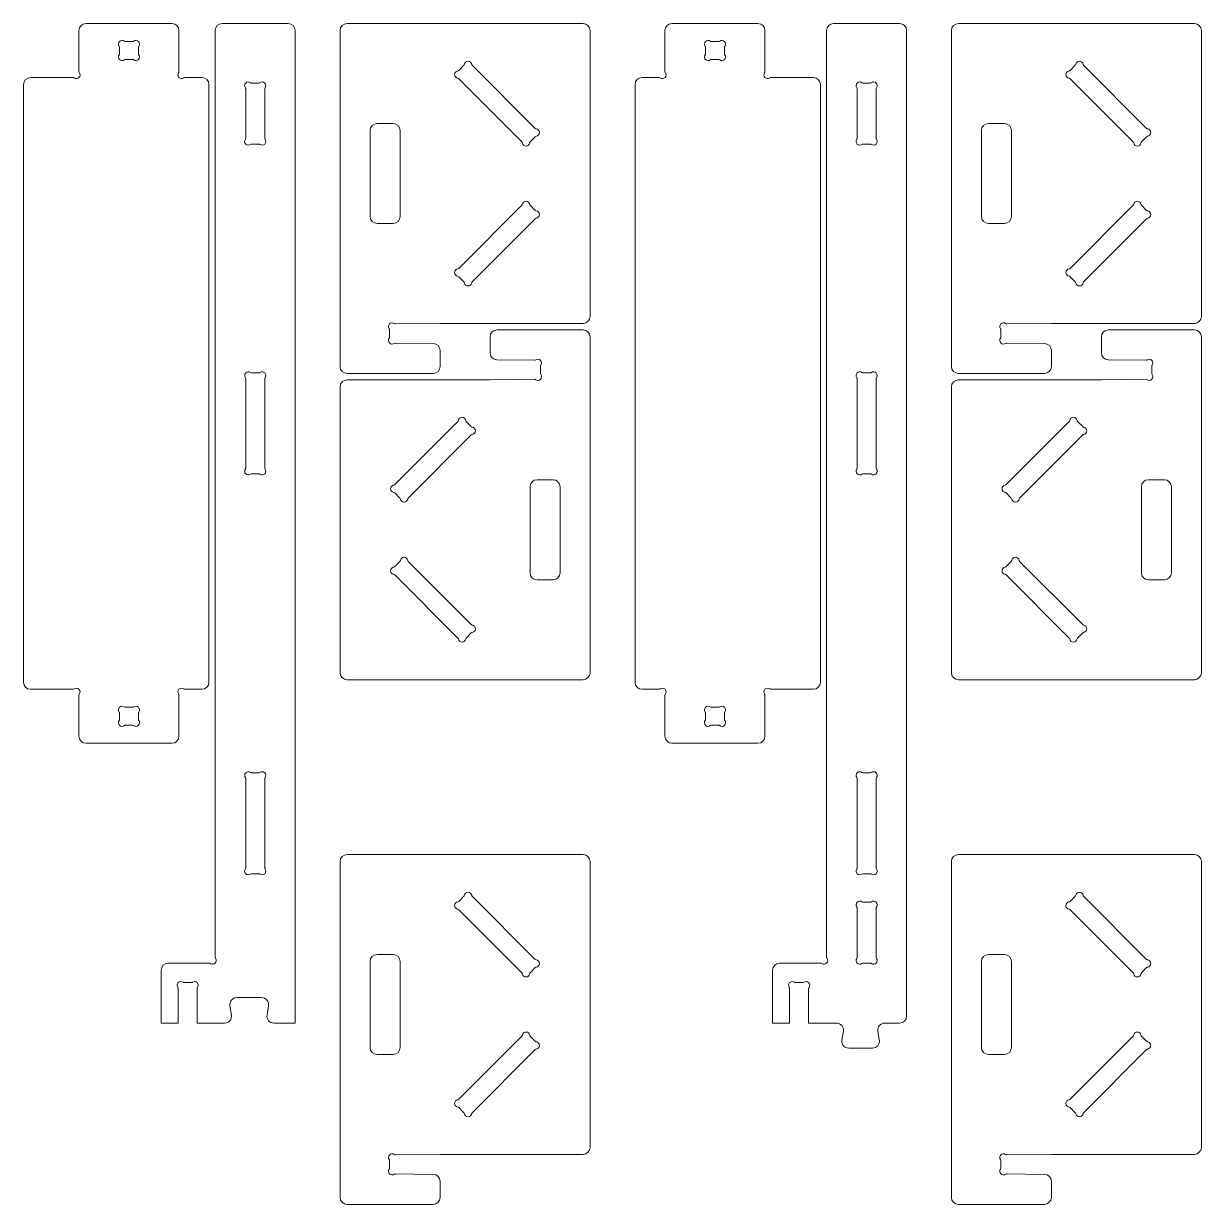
# Model space of a CAD drawing. Header units: millimetres. Extents: x 22 to 2423, y 21 to 1203.
# Drawn here: x 1245 to 2423, y 21 to 1203 of the extents above; entities that cross this region are included whole.
import ezdxf

# ---------------------------------------------------------------- set-up
doc = ezdxf.new("R2010")
doc.units = ezdxf.units.MM

msp = doc.modelspace()

# ---------------------------------------------------------------- linework, layer by layer
at = {"color": 7, "linetype": 'Continuous', "lineweight": 15}
for p, q in [((1300.3, 1195.6), (1300.3, 1154.4)), ((1393.3, 1202.6), (1307.3, 1202.6)), ((1400.3, 1154.4), (1400.3, 1195.6)), ((1436.6, 269), (1436.6, 1195.6)), ((1509.6, 1202.6), (1443.6, 1202.6)), ((1516.6, 202.6), (1516.6, 1195.6)), ((1561.5, 1195.6), (1561.5, 859.6)), ((1804.5, 1202.6), (1568.5, 1202.6)), ((1811.5, 909.6), (1811.5, 1195.6)), ((1886.5, 1154.4), (1886.5, 1195.6)), ((1893.5, 1202.6), (1979.5, 1202.6)), ((1986.5, 1195.6), (1986.5, 1154.4)), ((2048.2, 268.4), (2048.2, 1195.6)), ((2121.2, 1202.6), (2055.2, 1202.6)), ((2128.2, 209.6), (2128.2, 1195.6)), ((2173, 1195.6), (2173, 859.6)), ((2416, 1202.6), (2180, 1202.6)), ((2423, 909.6), (2423, 1195.6)), ((1353.9, 1184.6), (1346.6, 1184.6)), ((1932.9, 1184.6), (1940.2, 1184.6)), ((1340.8, 1178.7), (1340.8, 1172.4)), ((1359.8, 1172.4), (1359.8, 1178.7)), ((1927, 1172.4), (1927, 1178.7)), ((1946, 1178.7), (1946, 1172.4)), ((1346.6, 1166.6), (1353.9, 1166.6)), ((1685.3, 1160.9), (1680.2, 1155.7)), ((1756.7, 1097.7), (1693.6, 1160.9)), ((1940.2, 1166.6), (1932.9, 1166.6)), ((2296.9, 1160.9), (2291.8, 1155.7)), ((2368.3, 1097.7), (2305.2, 1160.9)), ((1294.4, 1148.6), (1251.9, 1148.6)), ((1423.3, 1148.6), (1406.1, 1148.6)), ((1680.2, 1147.4), (1743.3, 1084.3)), ((1863.5, 1148.6), (1880.6, 1148.6)), ((1992.4, 1148.6), (2034.9, 1148.6)), ((2291.8, 1147.4), (2354.9, 1084.3)), ((1244.9, 1141.6), (1244.9, 543.6)), ((1430.3, 543.6), (1430.3, 1141.6)), ((1467.1, 1087.9), (1467.1, 1137.2)), ((1473, 1143.1), (1480.3, 1143.1)), ((1486.1, 1137.2), (1486.1, 1087.9)), ((1856.5, 1141.6), (1856.5, 543.6)), ((2041.9, 543.6), (2041.9, 1141.6)), ((2078.7, 1087.9), (2078.7, 1137.2)), ((2084.6, 1143.1), (2091.8, 1143.1)), ((2097.7, 1137.2), (2097.7, 1087.9)), ((1614.5, 1102.6), (1598.5, 1102.6)), ((2226, 1102.6), (2210, 1102.6)), ((1591.5, 1095.6), (1591.5, 1009.6)), ((1621.5, 1009.6), (1621.5, 1095.6)), ((1751.6, 1084.3), (1756.7, 1089.4)), ((2203, 1095.6), (2203, 1009.6)), ((2233, 1009.6), (2233, 1095.6)), ((2363.2, 1084.3), (2368.3, 1089.4)), ((1480.3, 1082.1), (1473, 1082.1)), ((2091.8, 1082.1), (2084.6, 1082.1)), ((1743.3, 1020.9), (1680.2, 957.7)), ((1756.7, 1015.7), (1751.6, 1020.9)), ((2354.9, 1020.9), (2291.8, 957.7)), ((2368.3, 1015.7), (2363.2, 1020.9)), ((1693.6, 944.3), (1756.7, 1007.4)), ((2305.2, 944.3), (2368.3, 1007.4)), ((1598.5, 1002.6), (1614.5, 1002.6)), ((2210, 1002.6), (2226, 1002.6)), ((1680.2, 949.4), (1685.3, 944.3)), ((2291.8, 949.4), (2296.9, 944.3)), ((1661.5, 902.6), (1616.8, 902.1)), ((1661.5, 902.6), (1804.5, 902.6)), ((2273, 902.6), (2228.3, 902.1)), ((2273, 902.6), (2416, 902.6)), ((1611, 896.2), (1611, 888.9)), ((1711.5, 889.2), (1711.5, 873.2)), ((1804.5, 896.2), (1718.5, 896.2)), ((1811.5, 553.2), (1811.5, 889.2)), ((2222.5, 896.2), (2222.5, 888.9)), ((2323, 889.2), (2323, 873.2)), ((2416, 896.2), (2330, 896.2)), ((2423, 553.2), (2423, 889.2)), ((1616.8, 883), (1654.5, 882.6)), ((1661.5, 859.6), (1661.5, 875.6)), ((2228.3, 883), (2266.1, 882.6)), ((2273, 859.6), (2273, 875.6)), ((1756.2, 865.8), (1718.4, 866.2)), ((2367.8, 865.8), (2330, 866.2)), ((1473, 853.1), (1480.3, 853.1)), ((1568.5, 852.6), (1654.5, 852.6)), ((1762, 852.6), (1762, 859.9)), ((2084.6, 853.1), (2091.8, 853.1)), ((2180, 852.6), (2266, 852.6)), ((2373.5, 852.6), (2373.5, 859.9)), ((1467.1, 757.9), (1467.1, 847.2)), ((1486.1, 847.2), (1486.1, 757.9)), ((1561.5, 839.2), (1561.5, 553.2)), ((1711.5, 846.2), (1568.5, 846.2)), ((1711.5, 846.2), (1756.2, 846.7)), ((2078.7, 757.9), (2078.7, 847.2)), ((2097.7, 847.2), (2097.7, 757.9)), ((2173, 839.2), (2173, 553.2)), ((2323, 846.2), (2180, 846.2)), ((2323, 846.2), (2367.8, 846.7)), ((1679.3, 804.5), (1616.2, 741.4)), ((1692.7, 799.4), (1687.6, 804.5)), ((2290.9, 804.5), (2227.8, 741.4)), ((2304.3, 799.4), (2299.2, 804.5)), ((1629.6, 727.9), (1692.7, 791.1)), ((2241.2, 727.9), (2304.3, 791.1)), ((1480.3, 752.1), (1473, 752.1)), ((1774.5, 746.2), (1758.5, 746.2)), ((2091.8, 752.1), (2084.6, 752.1)), ((2386, 746.2), (2370, 746.2)), ((1616.2, 733.1), (1621.3, 727.9)), ((1751.5, 739.2), (1751.5, 653.2)), ((1781.5, 653.2), (1781.5, 739.2)), ((2227.8, 733.1), (2232.9, 727.9)), ((2363, 739.2), (2363, 653.2)), ((2393, 653.2), (2393, 739.2)), ((1621.3, 664.5), (1616.2, 659.4)), ((1692.7, 601.4), (1629.6, 664.5)), ((2232.9, 664.5), (2227.8, 659.4)), ((2304.3, 601.4), (2241.2, 664.5)), ((1616.2, 651.1), (1679.3, 587.9)), ((2227.8, 651.1), (2290.9, 587.9)), ((1758.5, 646.2), (1774.5, 646.2)), ((2370, 646.2), (2386, 646.2)), ((1687.6, 587.9), (1692.7, 593.1)), ((2299.2, 587.9), (2304.3, 593.1)), ((1568.5, 546.2), (1804.5, 546.2)), ((2180, 546.2), (2416, 546.2)), ((1294.4, 536.6), (1251.9, 536.6)), ((1423.3, 536.6), (1406.1, 536.6)), ((1863.5, 536.6), (1880.6, 536.6)), ((1992.4, 536.6), (2034.9, 536.6)), ((1300.3, 489.6), (1300.3, 530.7)), ((1400.3, 530.7), (1400.3, 489.6)), ((1886.5, 530.7), (1886.5, 489.6)), ((1986.5, 489.6), (1986.5, 530.7)), ((1340.8, 506.4), (1340.8, 512.7)), ((1346.6, 518.6), (1353.9, 518.6)), ((1359.8, 512.7), (1359.8, 506.4)), ((1927, 512.7), (1927, 506.4)), ((1940.2, 518.6), (1932.9, 518.6)), ((1946, 506.4), (1946, 512.7)), ((1353.9, 500.6), (1346.6, 500.6)), ((1932.9, 500.6), (1940.2, 500.6)), ((1393.3, 482.6), (1307.3, 482.6)), ((1893.5, 482.6), (1979.5, 482.6)), ((1473, 453.1), (1480.3, 453.1)), ((2084.6, 453.1), (2091.8, 453.1)), ((1467.1, 357.9), (1467.1, 447.2)), ((1486.1, 447.2), (1486.1, 357.9)), ((2078.7, 357.9), (2078.7, 447.2)), ((2097.7, 447.2), (2097.7, 357.9)), ((1804.5, 371.3), (1568.5, 371.3)), ((2416, 371.3), (2180, 371.3)), ((1561.5, 364.3), (1561.5, 28.3)), ((1811.5, 78.3), (1811.5, 364.3)), ((2173, 364.3), (2173, 28.3)), ((2423, 78.3), (2423, 364.3)), ((1480.3, 352.1), (1473, 352.1)), ((2091.8, 352.1), (2084.6, 352.1)), ((1685.3, 329.6), (1680.2, 324.4)), ((1756.7, 266.4), (1693.6, 329.6)), ((2084.6, 323.6), (2091.8, 323.6)), ((2296.9, 329.6), (2291.8, 324.4)), ((2368.3, 266.4), (2305.2, 329.6)), ((1680.2, 316.1), (1743.3, 253)), ((2078.7, 268.4), (2078.7, 317.7)), ((2097.7, 317.7), (2097.7, 268.4)), ((2291.8, 316.1), (2354.9, 253)), ((1430.2, 262.6), (1389.6, 262.6)), ((1591.5, 264.3), (1591.5, 178.3)), ((1614.5, 271.3), (1598.5, 271.3)), ((1621.5, 178.3), (1621.5, 264.3)), ((2042.3, 262.6), (2001.2, 262.6)), ((2091.8, 262.6), (2084.6, 262.6)), ((2203, 264.3), (2203, 178.3)), ((2226, 271.3), (2210, 271.3)), ((2233, 178.3), (2233, 264.3)), ((1382.6, 255.6), (1382.6, 202.6)), ((1751.6, 253), (1756.7, 258.1)), ((1994.2, 255.6), (1994.2, 202.6)), ((2363.2, 253), (2368.3, 258.1)), ((1399.6, 202.6), (1399.6, 237.2)), ((1405.5, 243.1), (1412.8, 243.1)), ((1418.6, 237.2), (1418.6, 202.6)), ((2011.2, 202.6), (2011.2, 237.2)), ((2017.1, 243.1), (2024.3, 243.1)), ((2030.2, 237.2), (2030.2, 202.6)), ((1483, 228.1), (1458.2, 228.1)), ((1452.8, 210.7), (1451.3, 220)), ((1488.4, 210.7), (1489.9, 220)), ((1399.6, 202.6), (1382.6, 202.6)), ((1445.9, 202.6), (1418.6, 202.6)), ((1516.6, 202.6), (1495.3, 202.6)), ((2011.2, 202.6), (1994.2, 202.6)), ((2058, 202.6), (2030.2, 202.6)), ((2121.2, 202.6), (2106.4, 202.6)), ((1743.3, 189.6), (1680.2, 126.4)), ((1756.7, 184.4), (1751.6, 189.6)), ((2064.9, 194.5), (2063.5, 185.7)), ((2099.5, 194.5), (2100.9, 185.7)), ((2354.9, 189.6), (2291.8, 126.4)), ((2368.3, 184.4), (2363.2, 189.6)), ((2094, 177.6), (2070.4, 177.6)), ((1598.5, 171.3), (1614.5, 171.3)), ((1693.6, 113), (1756.7, 176.1)), ((2210, 171.3), (2226, 171.3)), ((2305.2, 113), (2368.3, 176.1)), ((1680.2, 118.1), (1685.3, 113)), ((2291.8, 118.1), (2296.9, 113)), ((1661.5, 71.3), (1616.8, 70.8)), ((1661.5, 71.3), (1804.5, 71.3)), ((2273, 71.3), (2228.3, 70.8)), ((2273, 71.3), (2416, 71.3)), ((1611, 64.9), (1611, 57.6)), ((2222.5, 64.9), (2222.5, 57.6)), ((1616.8, 51.7), (1654.5, 51.3)), ((2228.3, 51.7), (2266.1, 51.3)), ((1661.5, 28.3), (1661.5, 44.3)), ((2273, 28.3), (2273, 44.3)), ((1568.5, 21.3), (1654.5, 21.3)), ((2180, 21.3), (2266, 21.3))]:
    msp.add_line(p, q, dxfattribs=at)
for centre, radius, start, end in [((1307.3, 1195.6), 7, 90, 180), ((1393.3, 1195.6), 7, 0, 90), ((1443.6, 1195.6), 7, 90, 180), ((1509.6, 1195.6), 7, 0, 90), ((1568.5, 1195.6), 7, 90, 180), ((1804.5, 1195.6), 7, 0, 90), ((1893.5, 1195.6), 7, 90, 180), ((1979.5, 1195.6), 7, 0, 90), ((2055.2, 1195.6), 7, 90, 180), ((2121.2, 1195.6), 7, 0, 90), ((2180, 1195.6), 7, 90, 180), ((2416, 1195.6), 7, 0, 90), ((1343.4, 1182), 3.68, 53.4561, 216.5439), ((1346.6, 1186.4), 1.8, 233.4561, 270), ((1353.9, 1186.4), 1.8, 270, 306.5439), ((1357.2, 1182), 3.68, 323.4561, 126.5439), ((1929.6, 1182), 3.68, 53.4561, 216.5439), ((1932.9, 1186.4), 1.8, 233.4561, 270), ((1940.2, 1186.4), 1.8, 270, 306.5439), ((1943.4, 1182), 3.68, 323.4561, 126.5439), ((1343.4, 1169.2), 3.68, 143.4561, 306.5439), ((1339, 1178.7), 1.8, 0, 36.5439), ((1339, 1172.4), 1.8, 323.4561, 0), ((1357.2, 1169.2), 3.68, 233.4561, 36.5439), ((1361.6, 1178.7), 1.8, 143.4561, 180), ((1361.6, 1172.4), 1.8, 180, 216.5439), ((1929.6, 1169.2), 3.68, 143.4561, 306.5439), ((1925.2, 1178.7), 1.8, 0, 36.5439), ((1925.2, 1172.4), 1.8, 323.4561, 0), ((1943.4, 1169.2), 3.68, 233.4561, 36.5439), ((1947.8, 1178.7), 1.8, 143.4561, 180), ((1947.8, 1172.4), 1.8, 180, 216.5439), ((1346.6, 1164.8), 1.8, 90, 126.5439), ((1353.9, 1164.8), 1.8, 53.4561, 90), ((1684.1, 1162.1), 1.8, 315, 351.5439), ((1689.5, 1161.3), 3.68, 8.4561, 171.5439), ((1694.9, 1162.1), 1.8, 188.4561, 225), ((1932.9, 1164.8), 1.8, 90, 126.5439), ((1940.2, 1164.8), 1.8, 53.4561, 90), ((2295.6, 1162.1), 1.8, 315, 351.5439), ((2301.1, 1161.3), 3.67, 8.4561, 171.5439), ((2306.5, 1162.1), 1.8, 188.4561, 225), ((1251.9, 1141.6), 7, 90, 180), ((1294.4, 1146.7), 1.84, 53.5849, 90), ((1297.7, 1151.2), 3.68, 233.5849, 36.4151), ((1302.1, 1154.4), 1.84, 180, 216.4151), ((1402.9, 1151.2), 3.68, 143.5849, 306.4151), ((1398.4, 1154.4), 1.84, 323.5849, 0), ((1406.1, 1146.7), 1.84, 90, 126.4151), ((1423.3, 1141.6), 7, 0, 90), ((1679.7, 1151.6), 3.68, 98.4561, 261.5439), ((1678.9, 1157), 1.8, 278.4561, 315), ((1678.9, 1146.1), 1.8, 45, 81.5439), ((1863.5, 1141.6), 7, 90, 180), ((1880.6, 1146.7), 1.84, 53.5849, 90), ((1883.9, 1151.2), 3.68, 233.5849, 36.4151), ((1888.3, 1154.4), 1.84, 180, 216.4151), ((1989.1, 1151.2), 3.68, 143.5849, 306.4151), ((1984.7, 1154.4), 1.84, 323.5849, 0), ((1992.4, 1146.7), 1.84, 90, 126.4151), ((2034.9, 1141.6), 7, 0, 90), ((2291.3, 1151.6), 3.68, 98.4561, 261.5439), ((2290.5, 1157), 1.8, 278.4561, 315), ((2290.5, 1146.1), 1.8, 45, 81.5439), ((1469.7, 1140.5), 3.68, 53.4561, 216.5439), ((1465.3, 1137.2), 1.8, 0, 36.5439), ((1473, 1144.9), 1.8, 233.4561, 270), ((1480.3, 1144.9), 1.8, 270, 306.5439), ((1483.5, 1140.5), 3.68, 323.4561, 126.5439), ((1487.9, 1137.2), 1.8, 143.4561, 180), ((2081.3, 1140.5), 3.68, 53.4561, 216.5439), ((2076.9, 1137.2), 1.8, 0, 36.5439), ((2084.6, 1144.9), 1.8, 233.4561, 270), ((2091.8, 1144.9), 1.8, 270, 306.5439), ((2095.1, 1140.5), 3.68, 323.4561, 126.5439), ((2099.5, 1137.2), 1.8, 143.4561, 180), ((1598.5, 1095.6), 7, 90, 180), ((1614.5, 1095.6), 7, 0, 90), ((2210, 1095.6), 7, 90, 180), ((2226, 1095.6), 7, 0, 90), ((1469.7, 1084.7), 3.68, 143.4561, 306.5439), ((1465.3, 1087.9), 1.8, 323.4561, 0), ((1483.5, 1084.7), 3.68, 233.4561, 36.5439), ((1487.9, 1087.9), 1.8, 180, 216.5439), ((1758, 1099), 1.8, 225, 261.5439), ((1758, 1088.2), 1.8, 98.4561, 135), ((1757.2, 1093.6), 3.68, 278.4561, 81.5439), ((2081.3, 1084.7), 3.68, 143.4561, 306.5439), ((2076.9, 1087.9), 1.8, 323.4561, 0), ((2095.1, 1084.7), 3.68, 233.4561, 36.5439), ((2099.5, 1087.9), 1.8, 180, 216.5439), ((2369.6, 1099), 1.8, 225, 261.5439), ((2369.6, 1088.2), 1.8, 98.4561, 135), ((2368.8, 1093.6), 3.68, 278.4561, 81.5439), ((1473, 1080.3), 1.8, 90, 126.5439), ((1480.3, 1080.3), 1.8, 53.4561, 90), ((1742, 1083), 1.8, 8.4561, 45), ((1747.5, 1083.8), 3.68, 188.4561, 351.5439), ((1752.9, 1083), 1.8, 135, 171.5439), ((2084.6, 1080.3), 1.8, 90, 126.5439), ((2091.8, 1080.3), 1.8, 53.4561, 90), ((2353.6, 1083), 1.8, 8.4561, 45), ((2359, 1083.8), 3.68, 188.4561, 351.5439), ((2364.5, 1083), 1.8, 135, 171.5439), ((1742, 1022.1), 1.8, 315, 351.5439), ((1747.5, 1021.3), 3.68, 8.4561, 171.5439), ((1752.9, 1022.1), 1.8, 188.4561, 225), ((2353.6, 1022.1), 1.8, 315, 351.5439), ((2359, 1021.3), 3.68, 8.4561, 171.5439), ((2364.5, 1022.1), 1.8, 188.4561, 225), ((1598.5, 1009.6), 7, 180, 270), ((1614.5, 1009.6), 7, 270, 0), ((1758, 1017), 1.8, 225, 261.5439), ((1758, 1006.1), 1.8, 98.4561, 135), ((1757.2, 1011.6), 3.68, 278.4561, 81.5439), ((2210, 1009.6), 7, 180, 270), ((2226, 1009.6), 7, 270, 0), ((2369.6, 1017), 1.8, 225, 261.5439), ((2369.6, 1006.1), 1.8, 98.4561, 135), ((2368.8, 1011.6), 3.68, 278.4561, 81.5439), ((1679.7, 953.6), 3.68, 98.4561, 261.5439), ((1678.9, 959), 1.8, 278.4561, 315), ((2291.3, 953.6), 3.68, 98.4561, 261.5439), ((2290.5, 959), 1.8, 278.4561, 315), ((1678.9, 948.2), 1.8, 45, 81.5439), ((2290.5, 948.2), 1.8, 45, 81.5439), ((1684.1, 943), 1.8, 8.4561, 45), ((1689.5, 943.8), 3.68, 188.4561, 351.5439), ((1694.9, 943), 1.8, 135, 171.5439), ((2295.6, 943), 1.8, 8.4561, 45), ((2301.1, 943.8), 3.67, 188.4561, 351.5439), ((2306.5, 943), 1.8, 135, 171.5439), ((1613.6, 899.5), 3.67, 54.4757, 216.5439), ((1616.7, 903.9), 1.8, 234.4757, 270.5673), ((1804.5, 909.6), 7, 270, 0), ((2225.1, 899.5), 3.68, 54.4757, 216.5439), ((2228.3, 903.9), 1.8, 234.4757, 270.5673), ((2416, 909.6), 7, 270, 0), ((1613.6, 885.7), 3.68, 143.4561, 305.5243), ((1609.2, 896.2), 1.8, 0, 36.5439), ((1609.2, 888.9), 1.8, 323.4561, 0), ((1718.5, 889.2), 7, 90, 180), ((1804.5, 889.2), 7, 0, 90), ((2225.1, 885.7), 3.68, 143.4561, 305.5243), ((2220.7, 896.2), 1.8, 0, 36.5439), ((2220.7, 888.9), 1.8, 323.4561, 0), ((2330, 889.2), 7, 90, 180), ((2416, 889.2), 7, 0, 90), ((1616.7, 881.2), 1.8, 89.4327, 125.5243), ((1654.5, 875.6), 7, 0, 89.4327), ((2228.3, 881.2), 1.8, 89.4327, 125.5243), ((2266, 875.6), 7, 0, 89.4327), ((1718.5, 873.2), 7, 180, 269.4327), ((1756.2, 867.6), 1.8, 269.4327, 305.5243), ((1759.4, 863.1), 3.68, 323.4561, 125.5243), ((2330, 873.2), 7, 180, 269.4327), ((2367.8, 867.6), 1.8, 269.4327, 305.5243), ((2370.9, 863.1), 3.68, 323.4561, 125.5243), ((1469.7, 850.5), 3.67, 53.4561, 216.5439), ((1473, 854.9), 1.8, 233.4561, 270), ((1480.3, 854.9), 1.8, 270, 306.5439), ((1483.5, 850.5), 3.67, 323.4561, 126.5439), ((1568.5, 859.6), 7, 180, 270), ((1654.5, 859.6), 7, 270, 0), ((1759.4, 849.3), 3.68, 234.4757, 36.5439), ((1763.8, 859.9), 1.8, 143.4561, 180), ((1763.8, 852.6), 1.8, 180, 216.5439), ((2081.3, 850.5), 3.68, 53.4561, 216.5439), ((2084.6, 854.9), 1.8, 233.4561, 270), ((2091.8, 854.9), 1.8, 270, 306.5439), ((2095.1, 850.5), 3.68, 323.4561, 126.5439), ((2180, 859.6), 7, 180, 270), ((2266, 859.6), 7, 270, 0), ((2370.9, 849.3), 3.68, 234.4757, 36.5439), ((2375.3, 859.9), 1.8, 143.4561, 180), ((2375.3, 852.6), 1.8, 180, 216.5439), ((1465.3, 847.2), 1.8, 0, 36.5439), ((1487.9, 847.2), 1.8, 143.4561, 180), ((1568.5, 839.2), 7, 90, 180), ((1756.2, 844.9), 1.8, 54.4757, 90.5673), ((2076.9, 847.2), 1.8, 0, 36.5439), ((2099.5, 847.2), 1.8, 143.4561, 180), ((2180, 839.2), 7, 90, 180), ((2367.8, 844.9), 1.8, 54.4757, 90.5673), ((1678, 805.8), 1.8, 315, 351.5439), ((1683.5, 805), 3.68, 8.4561, 171.5439), ((1688.9, 805.8), 1.8, 188.4561, 225), ((2289.6, 805.8), 1.8, 315, 351.5439), ((2295, 805), 3.68, 8.4561, 171.5439), ((2300.5, 805.8), 1.8, 188.4561, 225), ((1694, 800.6), 1.8, 225, 261.5439), ((1694, 789.8), 1.8, 98.4561, 135), ((1693.2, 795.2), 3.67, 278.4561, 81.5439), ((2305.6, 800.6), 1.8, 225, 261.5439), ((2305.6, 789.8), 1.8, 98.4561, 135), ((2304.8, 795.2), 3.67, 278.4561, 81.5439), ((1469.7, 754.7), 3.67, 143.4561, 306.5439), ((1465.3, 757.9), 1.8, 323.4561, 0), ((1483.5, 754.7), 3.67, 233.4561, 36.5439), ((1487.9, 757.9), 1.8, 180, 216.5439), ((2081.3, 754.7), 3.68, 143.4561, 306.5439), ((2076.9, 757.9), 1.8, 323.4561, 0), ((2095.1, 754.7), 3.68, 233.4561, 36.5439), ((2099.5, 757.9), 1.8, 180, 216.5439), ((1473, 750.3), 1.8, 90, 126.5439), ((1480.3, 750.3), 1.8, 53.4561, 90), ((1758.5, 739.2), 7, 90, 180), ((1774.5, 739.2), 7, 0, 90), ((2084.6, 750.3), 1.8, 90, 126.5439), ((2091.8, 750.3), 1.8, 53.4561, 90), ((2370, 739.2), 7, 90, 180), ((2386, 739.2), 7, 0, 90), ((1615.7, 737.2), 3.68, 98.4561, 261.5439), ((1614.9, 742.6), 1.8, 278.4561, 315), ((1614.9, 731.8), 1.8, 45, 81.5439), ((2227.3, 737.2), 3.68, 98.4561, 261.5439), ((2226.5, 742.6), 1.8, 278.4561, 315), ((2226.5, 731.8), 1.8, 45, 81.5439), ((1620.1, 726.7), 1.8, 8.4561, 45), ((1625.5, 727.5), 3.67, 188.4561, 351.5439), ((1630.9, 726.7), 1.8, 135, 171.5439), ((2231.6, 726.7), 1.8, 8.4561, 45), ((2237.1, 727.5), 3.68, 188.4561, 351.5439), ((2242.5, 726.7), 1.8, 135, 171.5439), ((1620.1, 665.8), 1.8, 315, 351.5439), ((1625.5, 665), 3.67, 8.4561, 171.5439), ((1630.9, 665.8), 1.8, 188.4561, 225), ((2231.6, 665.8), 1.8, 315, 351.5439), ((2237.1, 665), 3.68, 8.4561, 171.5439), ((2242.5, 665.8), 1.8, 188.4561, 225), ((1615.7, 655.2), 3.67, 98.4561, 261.5439), ((1614.9, 660.6), 1.8, 278.4561, 315), ((1614.9, 649.8), 1.8, 45, 81.5439), ((1758.5, 653.2), 7, 180, 270), ((1774.5, 653.2), 7, 270, 0), ((2227.3, 655.2), 3.67, 98.4561, 261.5439), ((2226.5, 660.6), 1.8, 278.4561, 315), ((2226.5, 649.8), 1.8, 45, 81.5439), ((2370, 653.2), 7, 180, 270), ((2386, 653.2), 7, 270, 0), ((1694, 602.6), 1.8, 225, 261.5439), ((1694, 591.8), 1.8, 98.4561, 135), ((1693.2, 597.2), 3.68, 278.4561, 81.5439), ((2305.6, 602.6), 1.8, 225, 261.5439), ((2305.6, 591.8), 1.8, 98.4561, 135), ((2304.8, 597.2), 3.68, 278.4561, 81.5439), ((1678, 586.7), 1.8, 8.4561, 45), ((1683.5, 587.5), 3.68, 188.4561, 351.5439), ((1688.9, 586.7), 1.8, 135, 171.5439), ((2289.6, 586.7), 1.8, 8.4561, 45), ((2295, 587.5), 3.68, 188.4561, 351.5439), ((2300.5, 586.7), 1.8, 135, 171.5439), ((1251.9, 543.6), 7, 180, 270), ((1423.3, 543.6), 7, 270, 0), ((1568.5, 553.2), 7, 180, 270), ((1804.5, 553.2), 7, 270, 0), ((1863.5, 543.6), 7, 180, 270), ((2034.9, 543.6), 7, 270, 0), ((2180, 553.2), 7, 180, 270), ((2416, 553.2), 7, 270, 0), ((1294.4, 538.4), 1.84, 270, 306.4151), ((1297.7, 534), 3.67, 323.5849, 126.4151), ((1302.1, 530.7), 1.84, 143.5849, 180), ((1402.9, 534), 3.67, 53.5849, 216.4151), ((1398.4, 530.7), 1.84, 0, 36.4151), ((1406.1, 538.4), 1.84, 233.5849, 270), ((1880.6, 538.4), 1.84, 270, 306.4151), ((1883.9, 534), 3.68, 323.5849, 126.4151), ((1888.3, 530.7), 1.84, 143.5849, 180), ((1989.1, 534), 3.67, 53.5849, 216.4151), ((1984.7, 530.7), 1.84, 0, 36.4151), ((1992.4, 538.4), 1.84, 233.5849, 270), ((1343.4, 516), 3.68, 53.4561, 216.5439), ((1339, 512.7), 1.8, 0, 36.5439), ((1346.6, 520.4), 1.8, 233.4561, 270), ((1353.9, 520.4), 1.8, 270, 306.5439), ((1357.2, 516), 3.68, 323.4561, 126.5439), ((1361.6, 512.7), 1.8, 143.4561, 180), ((1929.6, 516), 3.68, 53.4561, 216.5439), ((1925.2, 512.7), 1.8, 0, 36.5439), ((1932.9, 520.4), 1.8, 233.4561, 270), ((1940.2, 520.4), 1.8, 270, 306.5439), ((1943.4, 516), 3.68, 323.4561, 126.5439), ((1947.8, 512.7), 1.8, 143.4561, 180), ((1343.4, 503.2), 3.68, 143.4561, 306.5439), ((1339, 506.4), 1.8, 323.4561, 0), ((1346.6, 498.8), 1.8, 90, 126.5439), ((1353.9, 498.8), 1.8, 53.4561, 90), ((1357.2, 503.2), 3.68, 233.4561, 36.5439), ((1361.6, 506.4), 1.8, 180, 216.5439), ((1929.6, 503.2), 3.68, 143.4561, 306.5439), ((1925.2, 506.4), 1.8, 323.4561, 0), ((1932.9, 498.8), 1.8, 90, 126.5439), ((1940.2, 498.8), 1.8, 53.4561, 90), ((1943.4, 503.2), 3.68, 233.4561, 36.5439), ((1947.8, 506.4), 1.8, 180, 216.5439), ((1307.3, 489.6), 7, 180, 270), ((1393.3, 489.6), 7, 270, 0), ((1893.5, 489.6), 7, 180, 270), ((1979.5, 489.6), 7, 270, 0), ((1469.7, 450.5), 3.67, 53.4561, 216.5439), ((1473, 454.9), 1.8, 233.4561, 270), ((1480.3, 454.9), 1.8, 270, 306.5439), ((1483.5, 450.5), 3.68, 323.4561, 126.5439), ((2081.3, 450.5), 3.68, 53.4561, 216.5439), ((2084.6, 454.9), 1.8, 233.4561, 270), ((2091.8, 454.9), 1.8, 270, 306.5439), ((2095.1, 450.5), 3.68, 323.4561, 126.5439), ((1465.3, 447.2), 1.8, 0, 36.5439), ((1487.9, 447.2), 1.8, 143.4561, 180), ((2076.9, 447.2), 1.8, 0, 36.5439), ((2099.5, 447.2), 1.8, 143.4561, 180), ((1568.5, 364.3), 7, 90, 180), ((1804.5, 364.3), 7, 0, 90), ((2180, 364.3), 7, 90, 180), ((2416, 364.3), 7, 0, 90), ((1469.7, 354.7), 3.68, 143.4561, 306.5439), ((1465.3, 357.9), 1.8, 323.4561, 0), ((1483.5, 354.7), 3.67, 233.4561, 36.5439), ((1487.9, 357.9), 1.8, 180, 216.5439), ((2081.3, 354.7), 3.68, 143.4561, 306.5439), ((2076.9, 357.9), 1.8, 323.4561, 0), ((2095.1, 354.7), 3.68, 233.4561, 36.5439), ((2099.5, 357.9), 1.8, 180, 216.5439), ((1473, 350.3), 1.8, 90, 126.5439), ((1480.3, 350.3), 1.8, 53.4561, 90), ((2084.6, 350.3), 1.8, 90, 126.5439), ((2091.8, 350.3), 1.8, 53.4561, 90), ((1689.5, 330), 3.67, 8.4561, 171.5439), ((2301.1, 330), 3.67, 8.4561, 171.5439), ((1679.7, 320.3), 3.68, 98.4561, 261.5439), ((1678.9, 325.7), 1.8, 278.4561, 315), ((1684.1, 330.8), 1.8, 315, 351.5439), ((1694.9, 330.8), 1.8, 188.4561, 225), ((2081.3, 321), 3.68, 53.4561, 216.5439), ((2084.6, 325.4), 1.8, 233.4561, 270), ((2091.8, 325.4), 1.8, 270, 306.5439), ((2095.1, 321), 3.68, 323.4561, 126.5439), ((2291.3, 320.3), 3.68, 98.4561, 261.5439), ((2290.5, 325.7), 1.8, 278.4561, 315), ((2295.6, 330.8), 1.8, 315, 351.5439), ((2306.5, 330.8), 1.8, 188.4561, 225), ((1678.9, 314.8), 1.8, 45, 81.5439), ((2076.9, 317.7), 1.8, 0, 36.5439), ((2099.5, 317.7), 1.8, 143.4561, 180), ((2290.5, 314.8), 1.8, 45, 81.5439), ((1389.6, 255.6), 7, 90, 180), ((1430.2, 258.9), 3.68, 58.6003, 90), ((1434, 265.2), 3.68, 238.6003, 31.3997), ((1440.3, 269), 3.68, 180, 211.3997), ((1598.5, 264.3), 7, 90, 180), ((1614.5, 264.3), 7, 0, 90), ((1758, 267.7), 1.8, 225, 261.5439), ((1757.2, 262.3), 3.68, 278.4561, 81.5439), ((2001.2, 255.6), 7, 90, 180), ((2042.3, 260.7), 1.84, 53.5849, 90), ((2045.6, 265.2), 3.67, 233.5849, 36.4151), ((2050, 268.4), 1.84, 180, 216.4151), ((2081.3, 265.2), 3.68, 143.4561, 306.5439), ((2076.9, 268.4), 1.8, 323.4561, 0), ((2084.6, 260.8), 1.8, 90, 126.5439), ((2091.8, 260.8), 1.8, 53.4561, 90), ((2095.1, 265.2), 3.68, 233.4561, 36.5439), ((2099.5, 268.4), 1.8, 180, 216.5439), ((2210, 264.3), 7, 90, 180), ((2226, 264.3), 7, 0, 90), ((2369.6, 267.7), 1.8, 225, 261.5439), ((2368.8, 262.3), 3.68, 278.4561, 81.5439), ((1742, 251.7), 1.8, 8.4561, 45), ((1747.5, 252.5), 3.68, 188.4561, 351.5439), ((1752.9, 251.7), 1.8, 135, 171.5439), ((1758, 256.9), 1.8, 98.4561, 135), ((2353.6, 251.7), 1.8, 8.4561, 45), ((2359, 252.5), 3.68, 188.4561, 351.5439), ((2364.5, 251.7), 1.8, 135, 171.5439), ((2369.6, 256.9), 1.8, 98.4561, 135), ((1402.2, 240.5), 3.68, 53.4561, 216.5439), ((1397.8, 237.2), 1.8, 0, 36.5439), ((1405.5, 244.9), 1.8, 233.4561, 270), ((1412.8, 244.9), 1.8, 270, 306.5439), ((1416, 240.5), 3.67, 323.4561, 126.5439), ((1420.4, 237.2), 1.8, 143.4561, 180), ((2013.8, 240.5), 3.68, 53.4561, 216.5439), ((2009.4, 237.2), 1.8, 0, 36.5439), ((2017.1, 244.9), 1.8, 233.4561, 270), ((2024.3, 244.9), 1.8, 270, 306.5439), ((2027.6, 240.5), 3.68, 323.4561, 126.5439), ((2032, 237.2), 1.8, 143.4561, 180), ((1458.2, 221.1), 7, 90, 189.0903), ((1483, 221.1), 7, 350.9097, 90), ((1445.9, 209.6), 7, 270, 9.0903), ((1495.3, 209.6), 7, 170.9097, 270), ((2058, 195.6), 7, 350.9097, 90), ((2106.4, 195.6), 7, 90, 189.0903), ((2121.2, 209.6), 7, 270, 0), ((1742, 190.8), 1.8, 315, 351.5439), ((1747.5, 190), 3.67, 8.4561, 171.5439), ((1752.9, 190.8), 1.8, 188.4561, 225), ((2353.6, 190.8), 1.8, 315, 351.5439), ((2359, 190), 3.68, 8.4561, 171.5439), ((2364.5, 190.8), 1.8, 188.4561, 225), ((1598.5, 178.3), 7, 180, 270), ((1614.5, 178.3), 7, 270, 0), ((1758, 185.7), 1.8, 225, 261.5439), ((1757.2, 180.3), 3.68, 278.4561, 81.5439), ((2070.4, 184.6), 7, 170.9097, 270), ((2094, 184.6), 7, 270, 9.0903), ((2210, 178.3), 7, 180, 270), ((2226, 178.3), 7, 270, 0), ((2369.6, 185.7), 1.8, 225, 261.5439), ((2368.8, 180.3), 3.68, 278.4561, 81.5439), ((1758, 174.8), 1.8, 98.4561, 135), ((2369.6, 174.8), 1.8, 98.4561, 135), ((1679.7, 122.3), 3.68, 98.4561, 261.5439), ((1678.9, 127.7), 1.8, 278.4561, 315), ((1678.9, 116.9), 1.8, 45, 81.5439), ((2291.3, 122.3), 3.68, 98.4561, 261.5439), ((2290.5, 127.7), 1.8, 278.4561, 315), ((2290.5, 116.9), 1.8, 45, 81.5439), ((1684.1, 111.7), 1.8, 8.4561, 45), ((1689.5, 112.5), 3.68, 188.4561, 351.5439), ((1694.9, 111.7), 1.8, 135, 171.5439), ((2295.6, 111.7), 1.8, 8.4561, 45), ((2301.1, 112.5), 3.67, 188.4561, 351.5439), ((2306.5, 111.7), 1.8, 135, 171.5439), ((1613.6, 68.2), 3.68, 54.4757, 216.5439), ((1616.7, 72.6), 1.8, 234.4757, 270.5673), ((1804.5, 78.3), 7, 270, 0), ((2225.1, 68.2), 3.68, 54.4757, 216.5439), ((2228.3, 72.6), 1.8, 234.4757, 270.5673), ((2416, 78.3), 7, 270, 0), ((1609.2, 64.9), 1.8, 0, 36.5439), ((2220.7, 64.9), 1.8, 0, 36.5439), ((1613.6, 54.4), 3.67, 143.4561, 305.5243), ((1609.2, 57.6), 1.8, 323.4561, 0), ((1616.7, 49.9), 1.8, 89.4327, 125.5243), ((1654.5, 44.3), 7, 0, 89.4327), ((2225.1, 54.4), 3.68, 143.4561, 305.5243), ((2220.7, 57.6), 1.8, 323.4561, 0), ((2228.3, 49.9), 1.8, 89.4327, 125.5243), ((2266, 44.3), 7, 0, 89.4327), ((1568.5, 28.3), 7, 180, 270), ((1654.5, 28.3), 7, 270, 0), ((2180, 28.3), 7, 180, 270), ((2266, 28.3), 7, 270, 0)]:
    msp.add_arc(centre, radius, start, end, dxfattribs=at)

doc.saveas('drawing.dxf')
